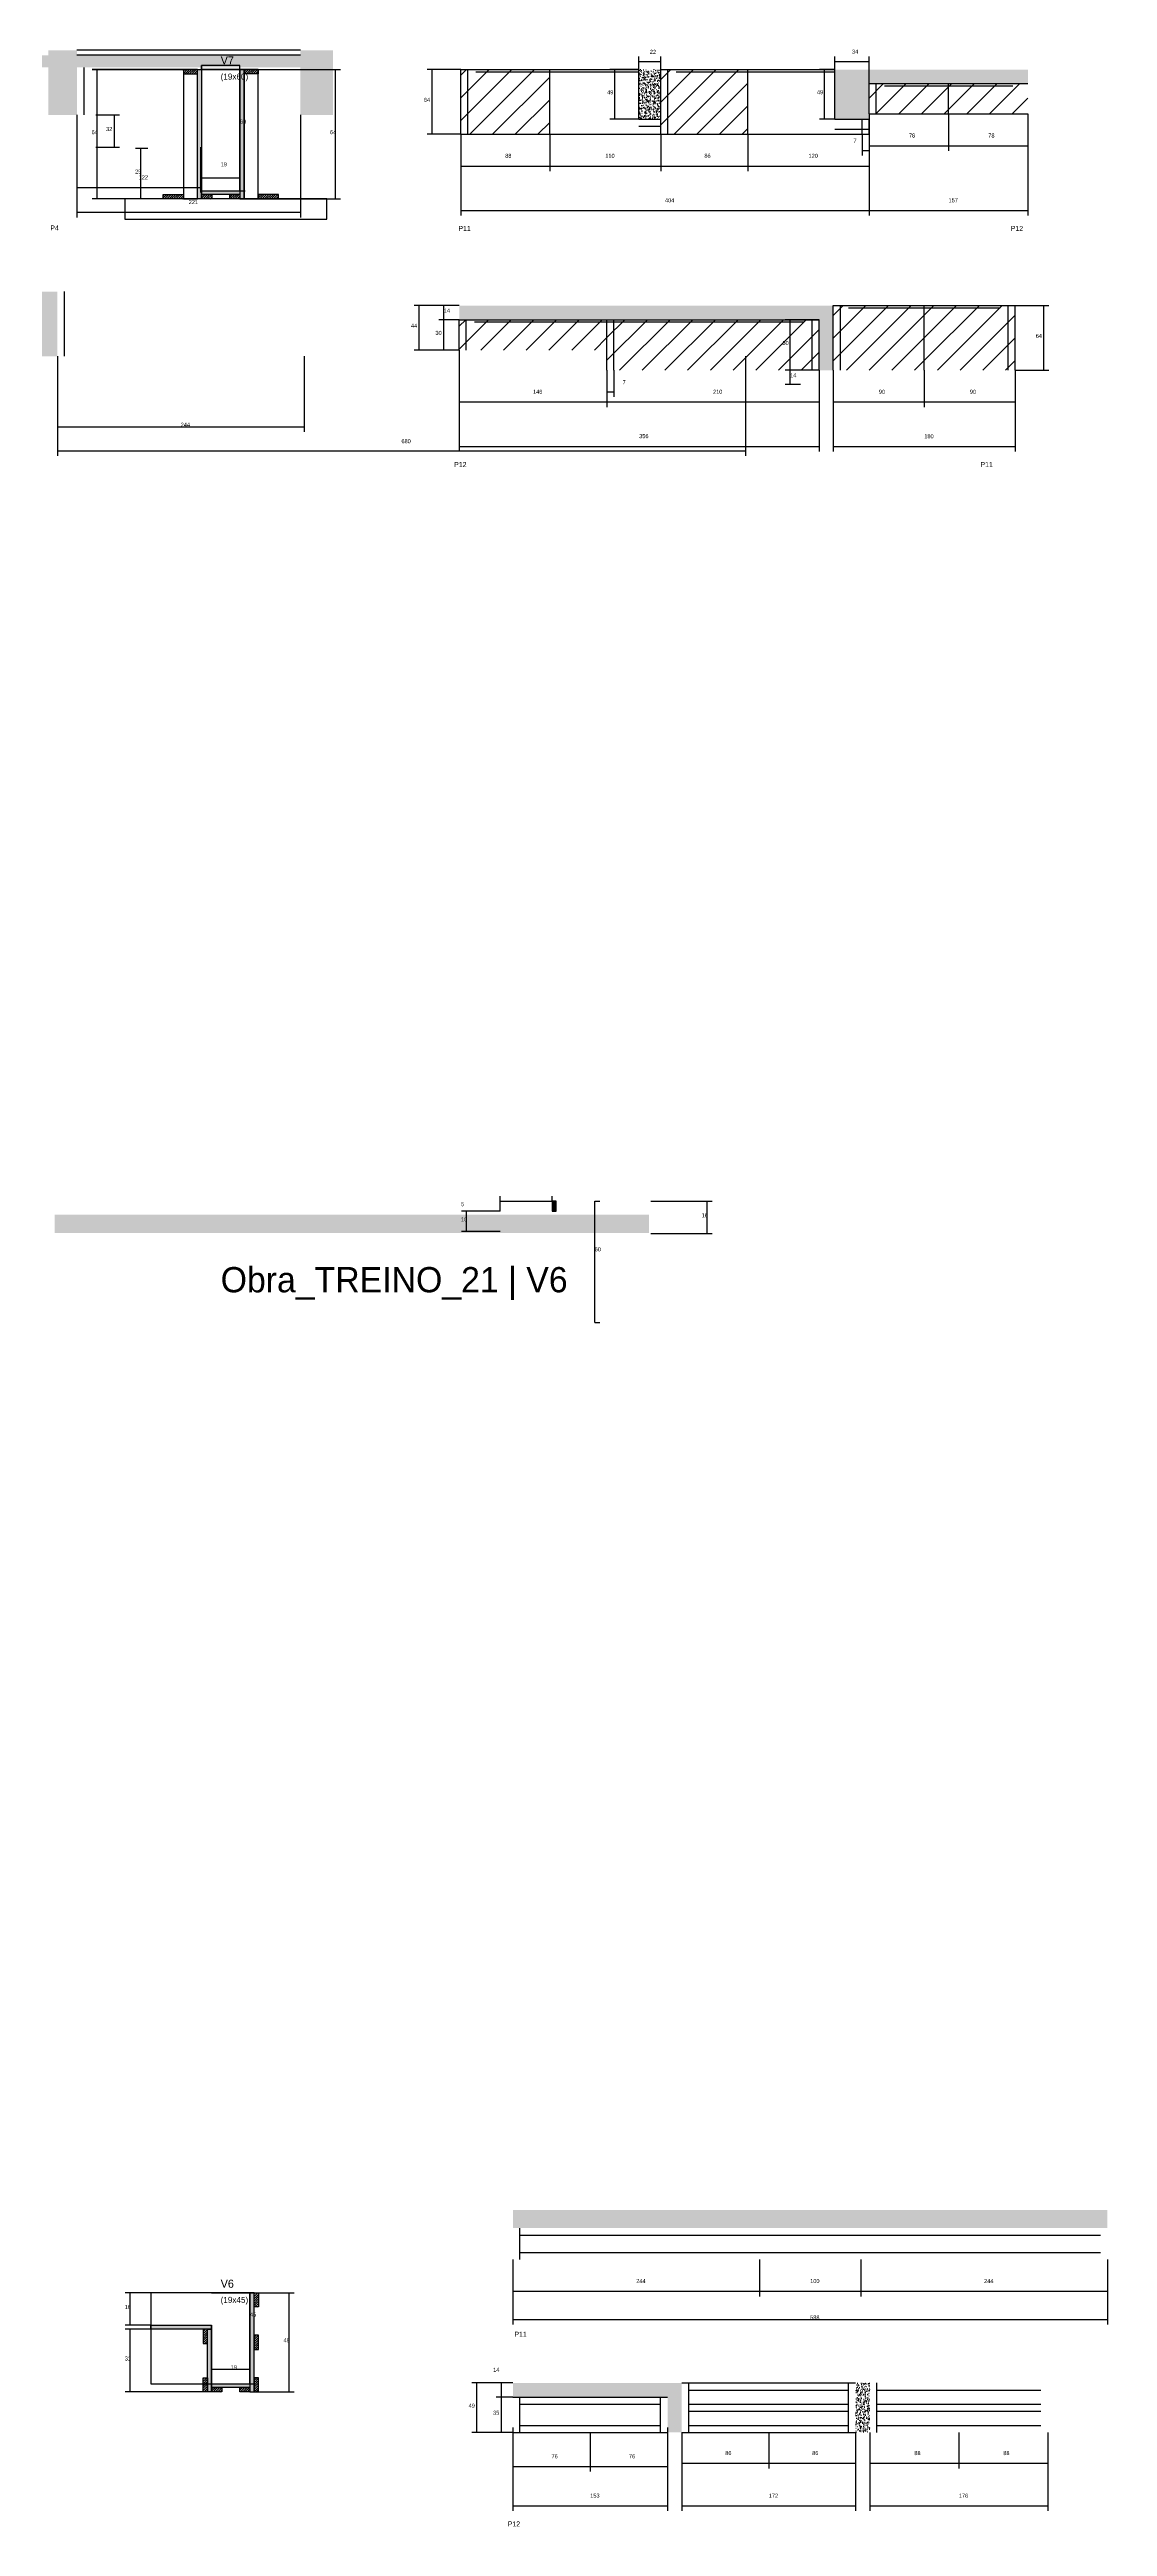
# Model space of a CAD drawing. Header units: metres. Extents: x -65046 to 21926, y -45195 to 1016.
# Drawn here: x 1431 to 2477, y -31031 to -28580 of the extents above; entities that cross this region are included whole.
import ezdxf

# ---------------------------------------------------------------- set-up
doc = ezdxf.new("R2010")
doc.units = ezdxf.units.M
for name, color, linetype in [('CONCRETO', 251, 'Continuous'), ('COTA', 241, 'Continuous'), ('Hachura', 253, 'Continuous'), ('LABEL_ID', 3, 'Continuous'), ('Madeira', 126, 'Continuous'), ('NOMENCLATURA', 7, 'Continuous'), ('Painéis', 200, 'Continuous'), ('SARR_2.2x7', 40, 'Continuous'), ('Texto Seção', 7, 'Continuous')]:
    doc.layers.add(name, color=color, linetype=linetype)

msp = doc.modelspace()

# ---------------------------------------------------------------- hatches: boundary and pattern name
at = {"layer": 'COTA'}
h = msp.add_hatch(dxfattribs=at)
h.set_pattern_fill('AR-CONC', scale=0.03)
h.paths.add_polyline_path([(1111.8, -28644.9), (1135.2, -28644.9), (1146, -28644.9), (1146, -28597.9), (1429.5, -28597.9), (1429.5, -28644.9), (1457.9, -28644.9), (1457.9, -28597.9), (1678.9, -28597.9), (1678.9, -28644.9), (1711.1, -28644.9), (1711.1, -28580.9), (1678.9, -28580.9), (1678.9, -28585.9), (1457.9, -28585.9), (1457.9, -28580.9), (1429.5, -28580.9), (1429.5, -28585.9), (1146, -28585.9), (1146, -28580.9), (1111.8, -28580.9)])
h = msp.add_hatch(dxfattribs=at)
h.set_pattern_fill('AR-CONC', scale=0.03)
h.paths.add_polyline_path([(2013.4, -28649), (2035.4, -28649), (2035.4, -28600), (2013.4, -28600)])
h = msp.add_hatch(dxfattribs=at)
h.set_pattern_fill('AR-CONC', scale=0.03)
h.paths.add_polyline_path([(2241.4, -28614), (2398.4, -28614), (2398.4, -28600), (2207.4, -28600), (2207.4, -28649), (2241.4, -28649), (2241.4, -28644)])
h = msp.add_hatch(dxfattribs=at)
h.set_pattern_fill('AR-CONC', scale=0.03)
h.paths.add_polyline_path([(1438.5, -28819.7), (1412.8, -28819.7), (1412.8, -28824.7), (944.8, -28824.7), (944.8, -28836.7), (1412.8, -28836.7), (1412.8, -28883.7), (1438.5, -28883.7)])
h = msp.add_hatch(dxfattribs=at)
h.set_pattern_fill('AR-CONC', scale=0.03)
h.paths.add_polyline_path([(1835.9, -28833.6), (1835.9, -28847.6), (2191.9, -28847.6), (2191.9, -28897.6), (2205.9, -28897.6), (2205.9, -28833.6)])
h = msp.add_hatch(dxfattribs=at)
h.set_pattern_fill('AR-CONC', scale=0.03)
h.paths.add_polyline_path([(1435.7, -29733.2), (1435.7, -29751.2), (2023.7, -29751.2), (2023.7, -29733.2)])
h = msp.add_hatch(dxfattribs=at)
h.set_pattern_fill('AR-CONC', scale=0.03)
h.paths.add_polyline_path([(1889, -30718), (1889, -30736), (2477, -30736), (2477, -30718)])
h = msp.add_hatch(dxfattribs=at)
h.set_pattern_fill('AR-CONC', scale=0.03)
h.paths.add_polyline_path([(2056, -30889.2), (1889, -30889.2), (1889, -30903.2), (2042, -30903.2), (2042, -30938.2), (2056, -30938.2)])
h = msp.add_hatch(dxfattribs=at)
h.set_pattern_fill('AR-CONC', scale=0.03)
h.paths.add_polyline_path([(2228, -30938.2), (2242, -30938.2), (2242, -30889.2), (2228, -30889.2)])
at = {"layer": 'Hachura'}
h = msp.add_hatch(dxfattribs=at)
h.set_pattern_fill('ANSI31', scale=0.5)
h.paths.add_polyline_path([(1563.1, -28600), (1563.1, -28604.4), (1563.1, -28604.4), (1577.1, -28604.4), (1577.1, -28604.4), (1577.1, -28600), (1577.1, -28600), (1563.1, -28600)])
h = msp.add_hatch(color=8, dxfattribs=at)
h.dxf.hatch_style = 1
h.paths.add_polyline_path([(1577.1, -28600), (1581.1, -28600), (1581.1, -28600), (1581.1, -28728), (1581.1, -28728), (1577.1, -28728), (1577.1, -28728), (1577.1, -28600)])
h = msp.add_hatch(color=8, dxfattribs=at)
h.dxf.hatch_style = 1
h.paths.add_polyline_path([(1623.1, -28600), (1619.1, -28600), (1619.1, -28600), (1619.1, -28728), (1619.1, -28728), (1623.1, -28728), (1623.1, -28728), (1623.1, -28600)])
h = msp.add_hatch(dxfattribs=at)
h.set_pattern_fill('ANSI31', scale=0.5)
h.paths.add_polyline_path([(1637.1, -28600), (1637.1, -28604.4), (1637.1, -28604.4), (1623.1, -28604.4), (1623.1, -28604.4), (1623.1, -28600), (1623.1, -28600), (1637.1, -28600)])
h = msp.add_hatch(dxfattribs=at)
h.set_pattern_fill('ANSI31', scale=5)
h.paths.add_polyline_path([(1837.4, -28664), (1925.4, -28664), (1925.4, -28600), (1837.4, -28600)])
h = msp.add_hatch(dxfattribs=at)
h.set_pattern_fill('ANSI31', scale=5)
h.paths.add_polyline_path([(2121.4, -28600), (2035.4, -28600), (2035.4, -28664), (2121.4, -28664)])
h = msp.add_hatch(dxfattribs=at)
h.set_pattern_fill('ANSI31', scale=5)
h.paths.add_polyline_path([(2241.4, -28644), (2319.9, -28644), (2319.9, -28614), (2241.4, -28614)])
h = msp.add_hatch(dxfattribs=at)
h.set_pattern_fill('ANSI31', scale=5)
h.paths.add_polyline_path([(2319.9, -28614), (2319.9, -28644), (2398.4, -28644), (2398.4, -28614)])
h = msp.add_hatch(dxfattribs=at)
h.set_pattern_fill('ANSI31', scale=0.5)
h.paths.add_polyline_path([(1543.1, -28728), (1543.1, -28723.6), (1543.1, -28723.6), (1563.1, -28723.6), (1563.1, -28723.6), (1563.1, -28728), (1563.1, -28728), (1543.1, -28728)])
h = msp.add_hatch(color=8, dxfattribs=at)
h.dxf.hatch_style = 1
h.paths.add_polyline_path([(1581.1, -28723.6), (1581.1, -28720), (1581.1, -28720), (1619.1, -28720), (1619.1, -28720), (1619.1, -28723.6), (1619.1, -28723.6), (1581.1, -28723.6)])
h = msp.add_hatch(dxfattribs=at)
h.set_pattern_fill('ANSI31', scale=0.5)
h.paths.add_polyline_path([(1581.1, -28728), (1581.1, -28723.6), (1581.1, -28723.6), (1591.1, -28723.6), (1591.1, -28723.6), (1591.1, -28728), (1591.1, -28728), (1581.1, -28728)])
h = msp.add_hatch(dxfattribs=at)
h.set_pattern_fill('ANSI31', scale=0.5)
h.paths.add_polyline_path([(1609.1, -28728), (1609.1, -28723.6), (1609.1, -28723.6), (1619.1, -28723.6), (1619.1, -28723.6), (1619.1, -28728), (1619.1, -28728), (1609.1, -28728)])
h = msp.add_hatch(dxfattribs=at)
h.set_pattern_fill('ANSI31', scale=0.5)
h.paths.add_polyline_path([(1657.1, -28728), (1657.1, -28723.6), (1657.1, -28723.6), (1637.1, -28723.6), (1637.1, -28723.6), (1637.1, -28728), (1637.1, -28728), (1657.1, -28728)])
h = msp.add_hatch(dxfattribs=at)
h.set_pattern_fill('ANSI31', scale=5)
h.paths.add_polyline_path([(1835.9, -28847.6), (1835.9, -28877.6), (1981.9, -28877.6), (1981.9, -28847.6)])
h = msp.add_hatch(dxfattribs=at)
h.set_pattern_fill('ANSI31', scale=5)
h.paths.add_polyline_path([(1981.9, -28847.6), (1981.9, -28897.6), (2191.9, -28897.6), (2191.9, -28847.6)])
h = msp.add_hatch(dxfattribs=at)
h.set_pattern_fill('ANSI31', scale=5)
h.paths.add_polyline_path([(2205.9, -28833.6), (2205.9, -28897.6), (2295.9, -28897.6), (2295.9, -28833.6)])
h = msp.add_hatch(dxfattribs=at)
h.set_pattern_fill('ANSI31', scale=5)
h.paths.add_polyline_path([(2385.9, -28833.6), (2295.9, -28833.6), (2295.9, -28897.6), (2385.9, -28897.6)])
h = msp.add_hatch(color=8, dxfattribs=at)
h.dxf.hatch_style = 1
h.paths.add_polyline_path([(1931.9, -29719.8), (1927.9, -29719.8), (1927.9, -29719.8), (1927.9, -29729.8), (1927.9, -29729.8), (1931.9, -29729.8), (1931.9, -29729.8), (1931.9, -29719.8)])
h = msp.add_hatch(color=8, dxfattribs=at)
h.dxf.hatch_style = 1
h.paths.add_polyline_path([(1633, -30800), (1629, -30800), (1629, -30800), (1629, -30898), (1629, -30898), (1633, -30898), (1633, -30898), (1633, -30800)])
h = msp.add_hatch(dxfattribs=at)
h.set_pattern_fill('ANSI31', scale=0.5)
h.paths.add_polyline_path([(1633, -30800), (1637.4, -30800), (1637.4, -30800), (1637.4, -30814), (1637.4, -30814), (1633, -30814), (1633, -30814), (1633, -30800)])
h = msp.add_hatch(color=8, dxfattribs=at)
h.dxf.hatch_style = 1
h.paths.add_polyline_path([(1531, -30836), (1531, -30832), (1531, -30832), (1591, -30832), (1591, -30832), (1591, -30836), (1591, -30836), (1531, -30836)])
h = msp.add_hatch(dxfattribs=at)
h.set_pattern_fill('ANSI31', scale=0.5)
h.paths.add_polyline_path([(1587, -30836), (1582.6, -30836), (1582.6, -30836), (1582.6, -30850), (1582.6, -30850), (1587, -30850), (1587, -30850), (1587, -30836)])
h = msp.add_hatch(color=8, dxfattribs=at)
h.dxf.hatch_style = 1
h.paths.add_polyline_path([(1587, -30836), (1591, -30836), (1591, -30836), (1591, -30898), (1591, -30898), (1587, -30898), (1587, -30898), (1587, -30836)])
h = msp.add_hatch(dxfattribs=at)
h.set_pattern_fill('ANSI31', scale=0.5)
h.paths.add_polyline_path([(1633, -30856), (1637.4, -30856), (1637.4, -30856), (1637.4, -30842), (1637.4, -30842), (1633, -30842), (1633, -30842), (1633, -30856)])
h = msp.add_hatch(dxfattribs=at)
h.set_pattern_fill('ANSI31', scale=0.5)
h.paths.add_polyline_path([(1587, -30898), (1582.6, -30898), (1582.6, -30898), (1582.6, -30884), (1582.6, -30884), (1587, -30884), (1587, -30884), (1587, -30898)])
h = msp.add_hatch(color=8, dxfattribs=at)
h.dxf.hatch_style = 1
h.paths.add_polyline_path([(1591, -30893.6), (1591, -30890), (1591, -30890), (1629, -30890), (1629, -30890), (1629, -30893.6), (1629, -30893.6), (1591, -30893.6)])
h = msp.add_hatch(dxfattribs=at)
h.set_pattern_fill('ANSI31', scale=0.5)
h.paths.add_polyline_path([(1591, -30898), (1591, -30893.6), (1591, -30893.6), (1601, -30893.6), (1601, -30893.6), (1601, -30898), (1601, -30898), (1591, -30898)])
h = msp.add_hatch(dxfattribs=at)
h.set_pattern_fill('ANSI31', scale=0.5)
h.paths.add_polyline_path([(1619, -30898), (1619, -30893.6), (1619, -30893.6), (1629, -30893.6), (1629, -30893.6), (1629, -30898), (1629, -30898), (1619, -30898)])
h = msp.add_hatch(dxfattribs=at)
h.set_pattern_fill('ANSI31', scale=0.5)
h.paths.add_polyline_path([(1633, -30898), (1637.4, -30898), (1637.4, -30898), (1637.4, -30884), (1637.4, -30884), (1633, -30884), (1633, -30884), (1633, -30898)])

# ---------------------------------------------------------------- linework, layer by layer
at = {"layer": 'CONCRETO'}
for points in [[(1619.1, -28620), (1619.1, -28600), (1581.1, -28600), (1581.1, -28596), (1581.1, -28596), (1581.1, -28720), (1619.1, -28720), (1619.1, -28620)], [(1581.1, -28720), (1619.1, -28720), (1619.1, -28596), (1581.1, -28596)], [(1629, -30820), (1629, -30800), (1531, -30800), (1531, -30832), (1591, -30832), (1591, -30890), (1629, -30890), (1629, -30820)], [(1531, -30890), (1629, -30890), (1629, -30800), (1531, -30800)]]:
    msp.add_lwpolyline(points, close=True, dxfattribs=at)
at = {"layer": 'COTA'}
for p, q in [((1563.1, -28600), (1472.8, -28600)), ((1477.8, -28728), (1477.8, -28600)), ((1581.1, -28600), (1624.1, -28600)), ((1619.1, -28720), (1619.1, -28600)), ((1637.1, -28600), (1718.6, -28600)), ((1713.6, -28728), (1713.6, -28600)), ((1837.4, -28600), (1804.1, -28600)), ((1809.1, -28664), (1809.1, -28600)), ((2013.4, -28600), (1984.8, -28600)), ((1989.8, -28649), (1989.8, -28600)), ((2013.4, -28600), (2013.4, -28587)), ((2013.4, -28592), (2035.4, -28592)), ((2035.4, -28600), (2035.4, -28587)), ((2207.4, -28600), (2192.3, -28600)), ((2197.3, -28649), (2197.3, -28600)), ((2207.4, -28600), (2207.4, -28587)), ((2207.4, -28592), (2241.4, -28592)), ((2241.4, -28614), (2241.4, -28587)), ((1457.9, -28644.9), (1457.9, -28721.7)), ((1457.9, -28644.9), (1457.9, -28746.3)), ((1476.4, -28644.9), (1499.9, -28644.9)), ((1494.9, -28676.9), (1494.9, -28644.9)), ((1678.9, -28644.9), (1678.9, -28746.3)), ((2013.4, -28649), (1984.8, -28649)), ((2207.4, -28649), (2192.3, -28649)), ((2241.4, -28644), (2241.4, -28680.5)), ((2319.9, -28644), (2319.9, -28680.5)), ((2319.9, -28644), (2319.9, -28680.5)), ((2398.4, -28644), (2398.4, -28680.5)), ((1837.4, -28664), (1804.1, -28664)), ((1837.4, -28664), (1837.4, -28700.5)), ((1837.4, -28664), (1837.4, -28744.5)), ((1925.4, -28664), (1925.4, -28700.5)), ((1925.4, -28664), (1925.4, -28700.5)), ((2035.4, -28664), (2035.4, -28700.5)), ((2035.4, -28664), (2035.4, -28700.5)), ((2121.4, -28664), (2121.4, -28700.5)), ((2121.4, -28664), (2121.4, -28700.5)), ((2234.4, -28664), (2234.4, -28685)), ((2241.4, -28662.7), (2241.4, -28700.5)), ((2241.4, -28664), (2241.4, -28744.5)), ((2241.4, -28664), (2241.4, -28744.5)), ((2241.4, -28664), (2241.4, -28685)), ((2241.4, -28675.5), (2319.9, -28675.5)), ((2319.9, -28675.5), (2398.4, -28675.5)), ((2398.4, -28664), (2398.4, -28744.5)), ((1476.4, -28676.9), (1499.9, -28676.9)), ((1528.1, -28678), (1515.9, -28678)), ((1520.9, -28728), (1520.9, -28678)), ((1579.9, -28676.9), (1579.9, -28721.7)), ((1837.4, -28695.5), (1925.4, -28695.5)), ((1925.4, -28695.5), (2035.4, -28695.5)), ((2035.4, -28695.5), (2121.4, -28695.5)), ((2121.4, -28695.5), (2241.4, -28695.5)), ((2234.4, -28680), (2241.4, -28680)), ((1457.9, -28716.7), (1579.9, -28716.7)), ((1581.1, -28720), (1581.1, -28702.3)), ((1581.1, -28707.3), (1619.1, -28707.3)), ((1581.1, -28720), (1624.1, -28720)), ((1619.1, -28720), (1619.1, -28702.3)), ((1457.9, -28741.3), (1678.9, -28741.3)), ((1543.1, -28728), (1472.8, -28728)), ((1528.1, -28728), (1515.9, -28728)), ((1657.1, -28728), (1718.6, -28728)), ((1837.4, -28739.5), (2241.4, -28739.5)), ((2241.4, -28739.5), (2398.4, -28739.5)), ((1835.9, -28833.6), (1791.3, -28833.6)), ((1796.3, -28877.6), (1796.3, -28833.6)), ((1835.9, -28833.6), (1815.7, -28833.6)), ((1835.9, -28847.6), (1815.7, -28847.6)), ((1835.9, -28847.6), (1815.7, -28847.6)), ((1820.7, -28847.6), (1820.7, -28833.6)), ((1820.7, -28877.6), (1820.7, -28847.6)), ((2191.9, -28847.6), (2158.2, -28847.6)), ((2163.2, -28897.6), (2163.2, -28847.6)), ((2385.9, -28833.6), (2419.2, -28833.6)), ((2414.2, -28897.6), (2414.2, -28833.6)), ((1438.5, -28883.7), (1438.5, -28958.5)), ((1438.5, -28883.7), (1438.5, -28982.4)), ((1682.5, -28883.7), (1682.5, -28958.5)), ((1835.9, -28877.6), (1791.3, -28877.6)), ((1835.9, -28877.6), (1815.7, -28877.6)), ((1835.9, -28877.6), (1835.9, -28934)), ((1835.9, -28877.6), (1835.9, -28978.1)), ((2119, -28883.7), (2119, -28982.4)), ((1981.9, -28897.6), (1981.9, -28924)), ((1981.9, -28911.6), (1981.9, -28934)), ((1981.9, -28911.6), (1981.9, -28934)), ((1981.9, -28919), (1988.9, -28919)), ((1988.9, -28897.6), (1988.9, -28924)), ((2173.4, -28897.6), (2158.2, -28897.6)), ((2191.9, -28897.6), (2158.2, -28897.6)), ((2173.4, -28911.6), (2158.2, -28911.6)), ((2163.2, -28911.6), (2163.2, -28897.6)), ((2191.9, -28897.6), (2191.9, -28934)), ((2191.9, -28897.6), (2191.9, -28978.1)), ((2205.9, -28897.6), (2205.9, -28934)), ((2205.9, -28897.6), (2205.9, -28978.1)), ((2295.9, -28897.6), (2295.9, -28934)), ((2295.9, -28897.6), (2295.9, -28934)), ((2385.9, -28897.6), (2385.9, -28934)), ((2385.9, -28897.6), (2385.9, -28978.1)), ((2385.9, -28897.6), (2419.2, -28897.6)), ((1835.9, -28929), (1981.9, -28929)), ((1981.9, -28929), (2191.9, -28929)), ((2205.9, -28929), (2295.9, -28929)), ((2295.9, -28929), (2385.9, -28929)), ((1438.5, -28953.5), (1682.5, -28953.5)), ((1438.5, -28977.4), (2119, -28977.4)), ((1835.9, -28973.1), (2191.9, -28973.1)), ((2205.9, -28973.1), (2385.9, -28973.1)), ((1876.3, -29729.8), (1838.1, -29729.8)), ((1843.1, -29749.8), (1843.1, -29729.8)), ((1876.3, -29729.8), (1876.3, -29714.8)), ((1876.3, -29719.8), (1927.9, -29719.8)), ((1927.9, -29719.8), (1927.9, -29714.8)), ((1969.9, -29839.8), (1969.9, -29719.8)), ((1969.9, -29719.8), (1974.9, -29719.8)), ((2025.5, -29719.8), (2086.2, -29719.8)), ((2081.2, -29751.8), (2081.2, -29719.8)), ((1876.3, -29749.8), (1838.1, -29749.8)), ((2025.5, -29751.8), (2086.2, -29751.8)), ((1969.9, -29839.8), (1974.9, -29839.8)), ((1889, -30767), (1889, -30803.5)), ((1889, -30782), (1889, -30831.3)), ((2133, -30767), (2133, -30803.5)), ((2133, -30767), (2133, -30803.5)), ((2233, -30767), (2233, -30803.5)), ((2233, -30767), (2233, -30803.5)), ((2477, -30767), (2477, -30803.5)), ((2477, -30782), (2477, -30831.3)), ((1531, -30800), (1505.6, -30800)), ((1510.6, -30832), (1510.6, -30800)), ((1591, -30800), (1634, -30800)), ((1629, -30890), (1629, -30800)), ((1637.4, -30800), (1672.7, -30800)), ((1667.7, -30898), (1667.7, -30800)), ((1889, -30798.5), (2133, -30798.5)), ((2133, -30798.5), (2233, -30798.5)), ((2233, -30798.5), (2477, -30798.5)), ((1531, -30832), (1505.6, -30832)), ((1889, -30826.3), (2477, -30826.3)), ((1531, -30836), (1505.6, -30836)), ((1510.6, -30898), (1510.6, -30836)), ((1591, -30890), (1591, -30870.7)), ((1591, -30875.7), (1629, -30875.7)), ((1629, -30890), (1629, -30870.7)), ((1582.6, -30898), (1505.6, -30898)), ((1591, -30890), (1634, -30890)), ((1637.4, -30898), (1672.7, -30898)), ((1889, -30889.2), (1848.3, -30889.2)), ((1853.3, -30938.2), (1853.3, -30889.2)), ((1889, -30889.2), (1872.6, -30889.2)), ((1889, -30903.2), (1872.6, -30903.2)), ((1889, -30903.2), (1872.6, -30903.2)), ((1877.6, -30903.2), (1877.6, -30889.2)), ((1877.6, -30938.2), (1877.6, -30903.2)), ((1889, -30938.2), (1848.3, -30938.2)), ((1889, -30938.2), (1872.6, -30938.2)), ((1889, -30933.2), (1889, -31015.9)), ((1889, -30938.2), (1889, -30976.9)), ((1965.5, -30938.2), (1965.5, -30976.9)), ((1965.5, -30938.2), (1965.5, -30976.9)), ((2042, -30933.2), (2042, -31015.9)), ((2042, -30938.2), (2042, -30976.9)), ((2056, -30938.2), (2056, -30973.7)), ((2056, -30953.2), (2056, -31015.9)), ((2142, -30938.2), (2142, -30973.7)), ((2142, -30938.2), (2142, -30973.7)), ((2228, -30938.2), (2228, -30973.7)), ((2228, -30953.2), (2228, -31015.9)), ((2242, -30938.2), (2242, -30973.7)), ((2242, -30953.2), (2242, -31015.9)), ((2330, -30938.2), (2330, -30973.7)), ((2330, -30938.2), (2330, -30973.7)), ((2418, -30938.2), (2418, -30973.7)), ((2418, -30953.2), (2418, -31015.9)), ((1889, -30971.9), (1965.5, -30971.9)), ((1965.5, -30971.9), (2042, -30971.9)), ((2056, -30968.7), (2142, -30968.7)), ((2142, -30968.7), (2228, -30968.7)), ((2242, -30968.7), (2330, -30968.7)), ((2330, -30968.7), (2418, -30968.7)), ((1889, -31010.9), (2042, -31010.9)), ((2056, -31010.9), (2228, -31010.9)), ((2242, -31010.9), (2418, -31010.9))]:
    msp.add_line(p, q, dxfattribs=at)
at = {"layer": 'Madeira'}
for points in [[(1563.1, -28600), (1563.1, -28604.4), (1577.1, -28604.4), (1577.1, -28600)], [(1563.1, -28728), (1577.1, -28728), (1577.1, -28600), (1563.1, -28600)], [(1637.1, -28600), (1637.1, -28604.4), (1623.1, -28604.4), (1623.1, -28600)], [(1637.1, -28600), (1623.1, -28600), (1623.1, -28728), (1637.1, -28728)], [(1543.1, -28728), (1543.1, -28723.6), (1563.1, -28723.6), (1563.1, -28728)], [(1581.1, -28728), (1581.1, -28723.6), (1591.1, -28723.6), (1591.1, -28728)], [(1609.1, -28728), (1609.1, -28723.6), (1619.1, -28723.6), (1619.1, -28728)], [(1657.1, -28728), (1657.1, -28723.6), (1637.1, -28723.6), (1637.1, -28728)], [(1505.3, -28748), (1704.9, -28748), (1704.9, -28728), (1505.3, -28728)], [(1633, -30800), (1637.4, -30800), (1637.4, -30814), (1633, -30814)], [(1587, -30836), (1582.6, -30836), (1582.6, -30850), (1587, -30850)], [(1633, -30856), (1637.4, -30856), (1637.4, -30842), (1633, -30842)], [(1587, -30898), (1582.6, -30898), (1582.6, -30884), (1587, -30884)], [(1591, -30898), (1591, -30893.6), (1601, -30893.6), (1601, -30898)], [(1619, -30898), (1619, -30893.6), (1629, -30893.6), (1629, -30898)], [(1633, -30898), (1637.4, -30898), (1637.4, -30884), (1633, -30884)]]:
    msp.add_lwpolyline(points, close=True, dxfattribs=at)
at = {"layer": 'Painéis'}
for p, q in [((1837.4, -28600), (2013.4, -28600)), ((1837.4, -28664), (1837.4, -28600)), ((1925.4, -28664), (1925.4, -28600)), ((2013.4, -28649), (2013.4, -28600)), ((2035.4, -28600), (2207.4, -28600)), ((2035.4, -28664), (2035.4, -28600)), ((2121.4, -28664), (2121.4, -28600)), ((2207.4, -28649), (2207.4, -28600)), ((2241.4, -28614), (2398.4, -28614)), ((2241.4, -28644), (2241.4, -28614)), ((2319.9, -28644), (2319.9, -28614)), ((2013.4, -28649), (2035.4, -28649)), ((2207.4, -28649), (2241.4, -28649)), ((2241.4, -28644), (2398.4, -28644)), ((2241.4, -28664), (2241.4, -28649)), ((1837.4, -28664), (2035.4, -28664)), ((2035.4, -28664), (2241.4, -28664)), ((1581.1, -28720), (1619.1, -28720)), ((1835.9, -28847.6), (2191.9, -28847.6)), ((1835.9, -28877.6), (1835.9, -28847.6)), ((1981.9, -28897.6), (1981.9, -28847.6)), ((2191.9, -28897.6), (2191.9, -28847.6)), ((2205.9, -28833.6), (2385.9, -28833.6)), ((2205.9, -28897.6), (2205.9, -28833.6)), ((2295.9, -28897.6), (2295.9, -28833.6)), ((2385.9, -28897.6), (2385.9, -28833.6)), ((1531, -30832), (1591, -30832)), ((1531, -30836), (1531, -30832)), ((1591, -30836), (1591, -30832)), ((1591, -30898), (1591, -30836)), ((1591, -30890), (1629, -30890)), ((1591, -30893.6), (1591, -30890)), ((1889, -30903.2), (2042, -30903.2)), ((2056, -30889.2), (2228, -30889.2)), ((1889, -30938.2), (2042, -30938.2)), ((2056, -30938.2), (2228, -30938.2))]:
    msp.add_line(p, q, dxfattribs=at)
for points in [[(1678.9, -28580.9), (1457.9, -28580.9)], [(1678.9, -28585.9), (1457.9, -28585.9)]]:
    msp.add_lwpolyline(points, dxfattribs=at)
for points in [[(1577.1, -28600), (1581.1, -28600), (1581.1, -28728), (1577.1, -28728)], [(1623.1, -28600), (1619.1, -28600), (1619.1, -28728), (1623.1, -28728)], [(1581.1, -28723.6), (1581.1, -28720), (1619.1, -28720), (1619.1, -28723.6)], [(1931.9, -29719.8), (1927.9, -29719.8), (1927.9, -29729.8), (1931.9, -29729.8)], [(1633, -30800), (1629, -30800), (1629, -30898), (1633, -30898)], [(1531, -30836), (1531, -30832), (1591, -30832), (1591, -30836)], [(1587, -30836), (1591, -30836), (1591, -30898), (1587, -30898)], [(1591, -30893.6), (1591, -30890), (1629, -30890), (1629, -30893.6)]]:
    msp.add_lwpolyline(points, close=True, dxfattribs=at)
at = {"layer": 'SARR_2.2x7'}
for p, q in [((1464.9, -28644.9), (1464.9, -28597.9)), ((1472.9, -28600.1), (1579.9, -28600.1)), ((1844.4, -28664), (1844.4, -28600)), ((1852.4, -28602.2), (1925.4, -28602.2)), ((1925.4, -28602.2), (2013.4, -28602.2)), ((2042.4, -28664), (2042.4, -28600)), ((2050.4, -28602.2), (2121.4, -28602.2)), ((2121.4, -28602.2), (2207.4, -28602.2)), ((2248.4, -28644), (2248.4, -28614)), ((2256.4, -28616.2), (2319.9, -28616.2)), ((2319.9, -28616.2), (2383.4, -28616.2)), ((2234.4, -28664), (2234.4, -28649)), ((2013.4, -28656), (2035.4, -28656)), ((2207.4, -28659), (2241.4, -28659)), ((1445.5, -28883.7), (1445.5, -28819.7)), ((1842.9, -28877.6), (1842.9, -28847.6)), ((1988.9, -28897.6), (1988.9, -28847.6)), ((2184.9, -28897.6), (2184.9, -28847.6)), ((2212.9, -28897.6), (2212.9, -28833.6)), ((2220.9, -28835.8), (2295.9, -28835.8)), ((2295.9, -28835.8), (2370.9, -28835.8)), ((2378.9, -28897.6), (2378.9, -28833.6)), ((1850.9, -28849.8), (1981.9, -28849.8)), ((1981.9, -28849.8), (2176.9, -28849.8)), ((1896, -30767), (1896, -30736)), ((1896, -30743), (2133, -30743)), ((2133, -30743), (2233, -30743)), ((2233, -30743), (2470, -30743)), ((1896, -30760), (2133, -30760)), ((2133, -30760), (2233, -30760)), ((2233, -30760), (2470, -30760)), ((1896, -30938.2), (1896, -30903.2)), ((2035, -30938.2), (2035, -30903.2)), ((2063, -30938.2), (2063, -30889.2)), ((2063, -30896.2), (2142, -30896.2)), ((2142, -30896.2), (2221, -30896.2)), ((2221, -30938.2), (2221, -30889.2)), ((2249, -30938.2), (2249, -30889.2)), ((2249, -30896.2), (2330, -30896.2)), ((2249, -30896.2), (2411, -30896.2)), ((1896, -30910.2), (1965.5, -30910.2)), ((1965.5, -30910.2), (2035, -30910.2)), ((2063, -30910.2), (2142, -30910.2)), ((2063, -30917.2), (2142, -30917.2)), ((2142, -30910.2), (2221, -30910.2)), ((2142, -30917.2), (2221, -30917.2)), ((2249, -30910.2), (2330, -30910.2)), ((2249, -30910.2), (2411, -30910.2)), ((2249, -30917.2), (2330, -30917.2)), ((2249, -30917.2), (2411, -30917.2)), ((1896, -30931.2), (1965.5, -30931.2)), ((1965.5, -30931.2), (2035, -30931.2)), ((2063, -30931.2), (2142, -30931.2)), ((2142, -30931.2), (2221, -30931.2)), ((2249, -30931.2), (2330, -30931.2)), ((2249, -30931.2), (2411, -30931.2))]:
    msp.add_line(p, q, dxfattribs=at)

# ---------------------------------------------------------------- texts
at = {"layer": 'COTA'}
for s, p in [('22', (2024.4, -28584.5)), ('34', (2224.4, -28584.3)), ('49', (1982.2, -28624.5)), ('49', (2189.7, -28624.5)), ('60', (1619.1, -28653.5)), ('64', (1801, -28632)), ('64', (1472.3, -28664)), ('32', (1486.7, -28660.9)), ('64', (1708.1, -28664)), ('7', (2225.8, -28672.4)), ('78', (2280.7, -28667.3)), ('78', (2359.2, -28667.3)), ('25', (1515.4, -28703)), ('19', (1600.1, -28695.8)), ('88', (1881.4, -28687.4)), ('110', (1980.4, -28687.4)), ('86', (2078.4, -28687.3)), ('120', (2181.4, -28687.4)), ('122', (1518.9, -28708.7)), ('221', (1568.4, -28733.2)), ('404', (2039.4, -28731.4)), ('157', (2319.9, -28731.4)), ('14', (1820.7, -28840.6)), ('44', (1788.2, -28855.6)), ('30', (1812.4, -28862.6)), ('50', (2155.6, -28872.6)), ('64', (2406.1, -28865.6)), ('146', (1908.9, -28920.9)), ('7', (1997.5, -28911.4)), ('210', (2086.9, -28920.9)), ('14', (2163.2, -28904.6)), ('90', (2250.9, -28920.9)), ('90', (2340.9, -28920.9)), ('244', (1560.5, -28953.5)), ('680', (1778.8, -28969.8)), ('356', (2013.9, -28964.8)), ('180', (2295.9, -28964.9)), ('5', (1837.6, -29724.8)), ('10', (1837.6, -29739.8)), ('16', (2075.7, -29735.8)), ('60', (1969.9, -29769.5)), ('244', (2011, -30790.4)), ('100', (2183, -30790.4)), ('244', (2355, -30790.4)), ('16', (1505.1, -30816)), ('45', (1629, -30823.5)), ('588', (2183, -30826.3)), ('49', (1662.2, -30849)), ('31', (1505.1, -30867)), ('19', (1610, -30875.7)), ('14', (1869.5, -30878.2)), ('49', (1845.2, -30913.7)), ('35', (1869.4, -30920.7)), ('76', (1927.2, -30963.8)), ('76', (2003.7, -30963.8)), ('86', (2099, -30960.6)), ('86', (2185, -30960.6)), ('88', (2286, -30960.6)), ('88', (2374, -30960.6)), ('153', (1965.5, -31002.7)), ('172', (2142, -31002.8)), ('176', (2330, -31002.8))]:
    msp.add_text(s, height=4, dxfattribs=at).set_placement(p)
at = {"layer": 'LABEL_ID'}
msp.add_text('Obra_TREINO_21 | V6', height=25, dxfattribs=at).set_placement((1600, -29810))
at = {"layer": 'NOMENCLATURA'}
for s, p in [('P4', (1431.5, -28759.3)), ('P11', (1835.1, -28759.8)), ('P12', (2381.3, -28759.8)), ('P12', (1830.9, -28993.4)), ('P11', (2351.4, -28993.4)), ('P11', (1890.5, -30843.5)), ('P12', (1883.9, -31031.2))]:
    msp.add_text(s, height=5, dxfattribs=at).set_placement(p)
at = {"layer": 'Texto Seção'}
for s, height, p in [('V7', 8, (1600, -28595)), ('(19x60)', 6, (1600, -28610)), ('V6', 8, (1600, -30795)), ('(19x45)', 6, (1600, -30810))]:
    msp.add_text(s, height=height, dxfattribs=at).set_placement(p)

doc.saveas('drawing.dxf')
